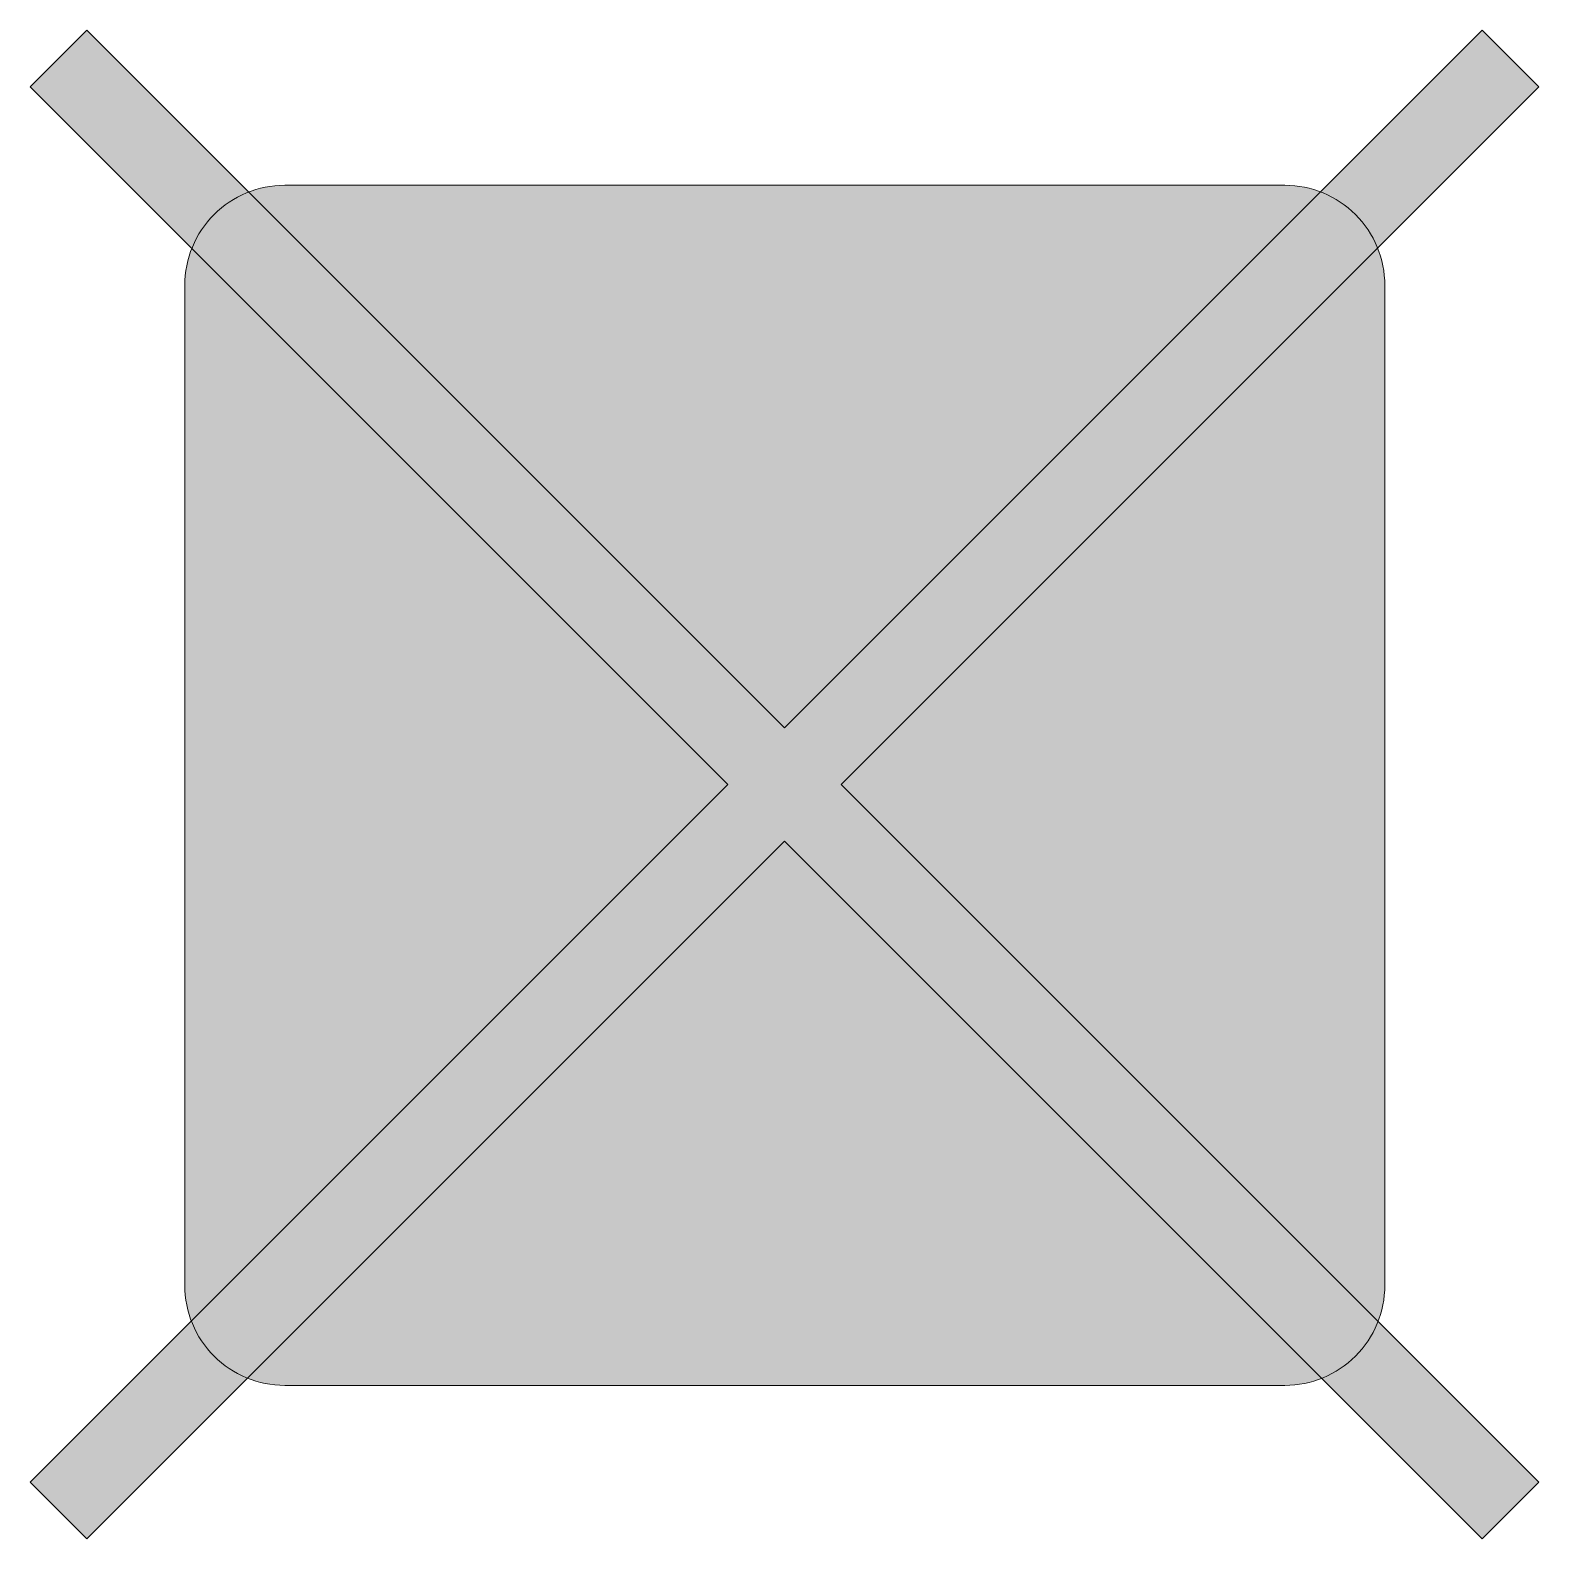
# Model space of a CAD drawing. Header units: millimetres. Extents: x -189 to 189, y -38 to 339.
import ezdxf

# ---------------------------------------------------------------- set-up
doc = ezdxf.new("R2010")
doc.units = ezdxf.units.MM

msp = doc.modelspace()

# ---------------------------------------------------------------- hatches: boundary and pattern name
at = {"lineweight": 0, "true_color": 0xff0000, "extrusion": (0, 0, -1)}
msp.add_hatch(color=1, dxfattribs=at).paths.add_polyline_path([(0.07, 164.35), (-174.36, 338.78), (-188.5, 324.64), (-14.07, 150.21), (-188.5, -24.22), (-174.36, -38.37), (0.07, 136.06), (174.5, -38.37), (188.64, -24.22), (14.21, 150.21), (188.64, 324.64), (174.5, 338.78)], flags=0)
at = {"lineweight": 0, "true_color": 0xf6f6f6, "extrusion": (0, 0, -1)}
h = msp.add_hatch(color=7, dxfattribs=at)
h.paths.add_polyline_path([(-150, 275), (-150, 25, 0.414214), (-125, 0), (125, 0, 0.414214), (150, 25), (150, 275, 0.414214), (125, 300), (-125, 300, 0.414214)])
h.paths.add_polyline_path([(-125, 290), (125, 290, -0.414214), (140, 275), (140, 25, -0.414214), (125, 10), (-125, 10, -0.414214), (-140, 25), (-140, 275, -0.414214)], flags=16)
at = {"lineweight": 0, "true_color": 0x1e1e1d, "extrusion": (0, 0, -1)}
h = msp.add_hatch(color=250, dxfattribs=at)
h.paths.add_polyline_path([(-140, 275), (-140, 25, 0.414214), (-125, 10), (125, 10, 0.414214), (140, 25), (140, 275, 0.414214), (125, 290), (-125, 290, 0.414214)])
h.paths.add_polyline_path([(125, 280, -0.414214), (130, 275), (130, 30.61), (-119.39, 280)], flags=16)
h.paths.add_polyline_path([(-125, 20, -0.414214), (-130, 25), (-130, 269.39), (119.39, 20)], flags=16)
at = {"lineweight": 0, "true_color": 0xf6f6f6, "extrusion": (0, 0, -1)}
h = msp.add_hatch(color=7, dxfattribs=at)
h.paths.add_polyline_path([(130, 275, 0.414214), (125, 280), (-119.39, 280), (130, 30.61)])
edge = h.paths.add_edge_path(flags=16)
edge.add_arc((0, 225), 37.5, 0, 360)
h = msp.add_hatch(color=7, dxfattribs=at)
h.paths.add_polyline_path([(-130, 25, 0.414214), (-125, 20), (119.39, 20), (-130, 269.39)])
edge = h.paths.add_edge_path(flags=16)
edge.add_arc((0, 75), 37.5, 0, 360)
at = {"lineweight": 0, "true_color": 0x1e1e1d}
h = msp.add_hatch(color=250, dxfattribs=at)
edge = h.paths.add_edge_path(flags=0)
edge.add_arc((0, 225), 37.5, 0, 360)
h = msp.add_hatch(color=250, dxfattribs=at)
edge = h.paths.add_edge_path(flags=0)
edge.add_arc((0, 75), 37.5, 0, 360)

# ---------------------------------------------------------------- linework, layer by layer
at = {"color": 1, "lineweight": 0, "flags": 128}
msp.add_lwpolyline([(-0.07, 164.35), (174.36, 338.78), (188.5, 324.64), (14.07, 150.21), (188.5, -24.22), (174.36, -38.37), (-0.07, 136.06), (-174.5, -38.37), (-188.64, -24.22), (-14.21, 150.21), (-188.64, 324.64), (-174.5, 338.78)], close=True, dxfattribs=at)
at = {"color": 7, "lineweight": 0, "flags": 128}
msp.add_lwpolyline([(125, 300), (-125, 300, 0.414214), (-150, 275), (-150, 25, 0.414214), (-125, 0), (125, 0, 0.414214), (150, 25), (150, 275, 0.414214)], format="xyb", close=True, dxfattribs=at)

doc.saveas('drawing.dxf')
